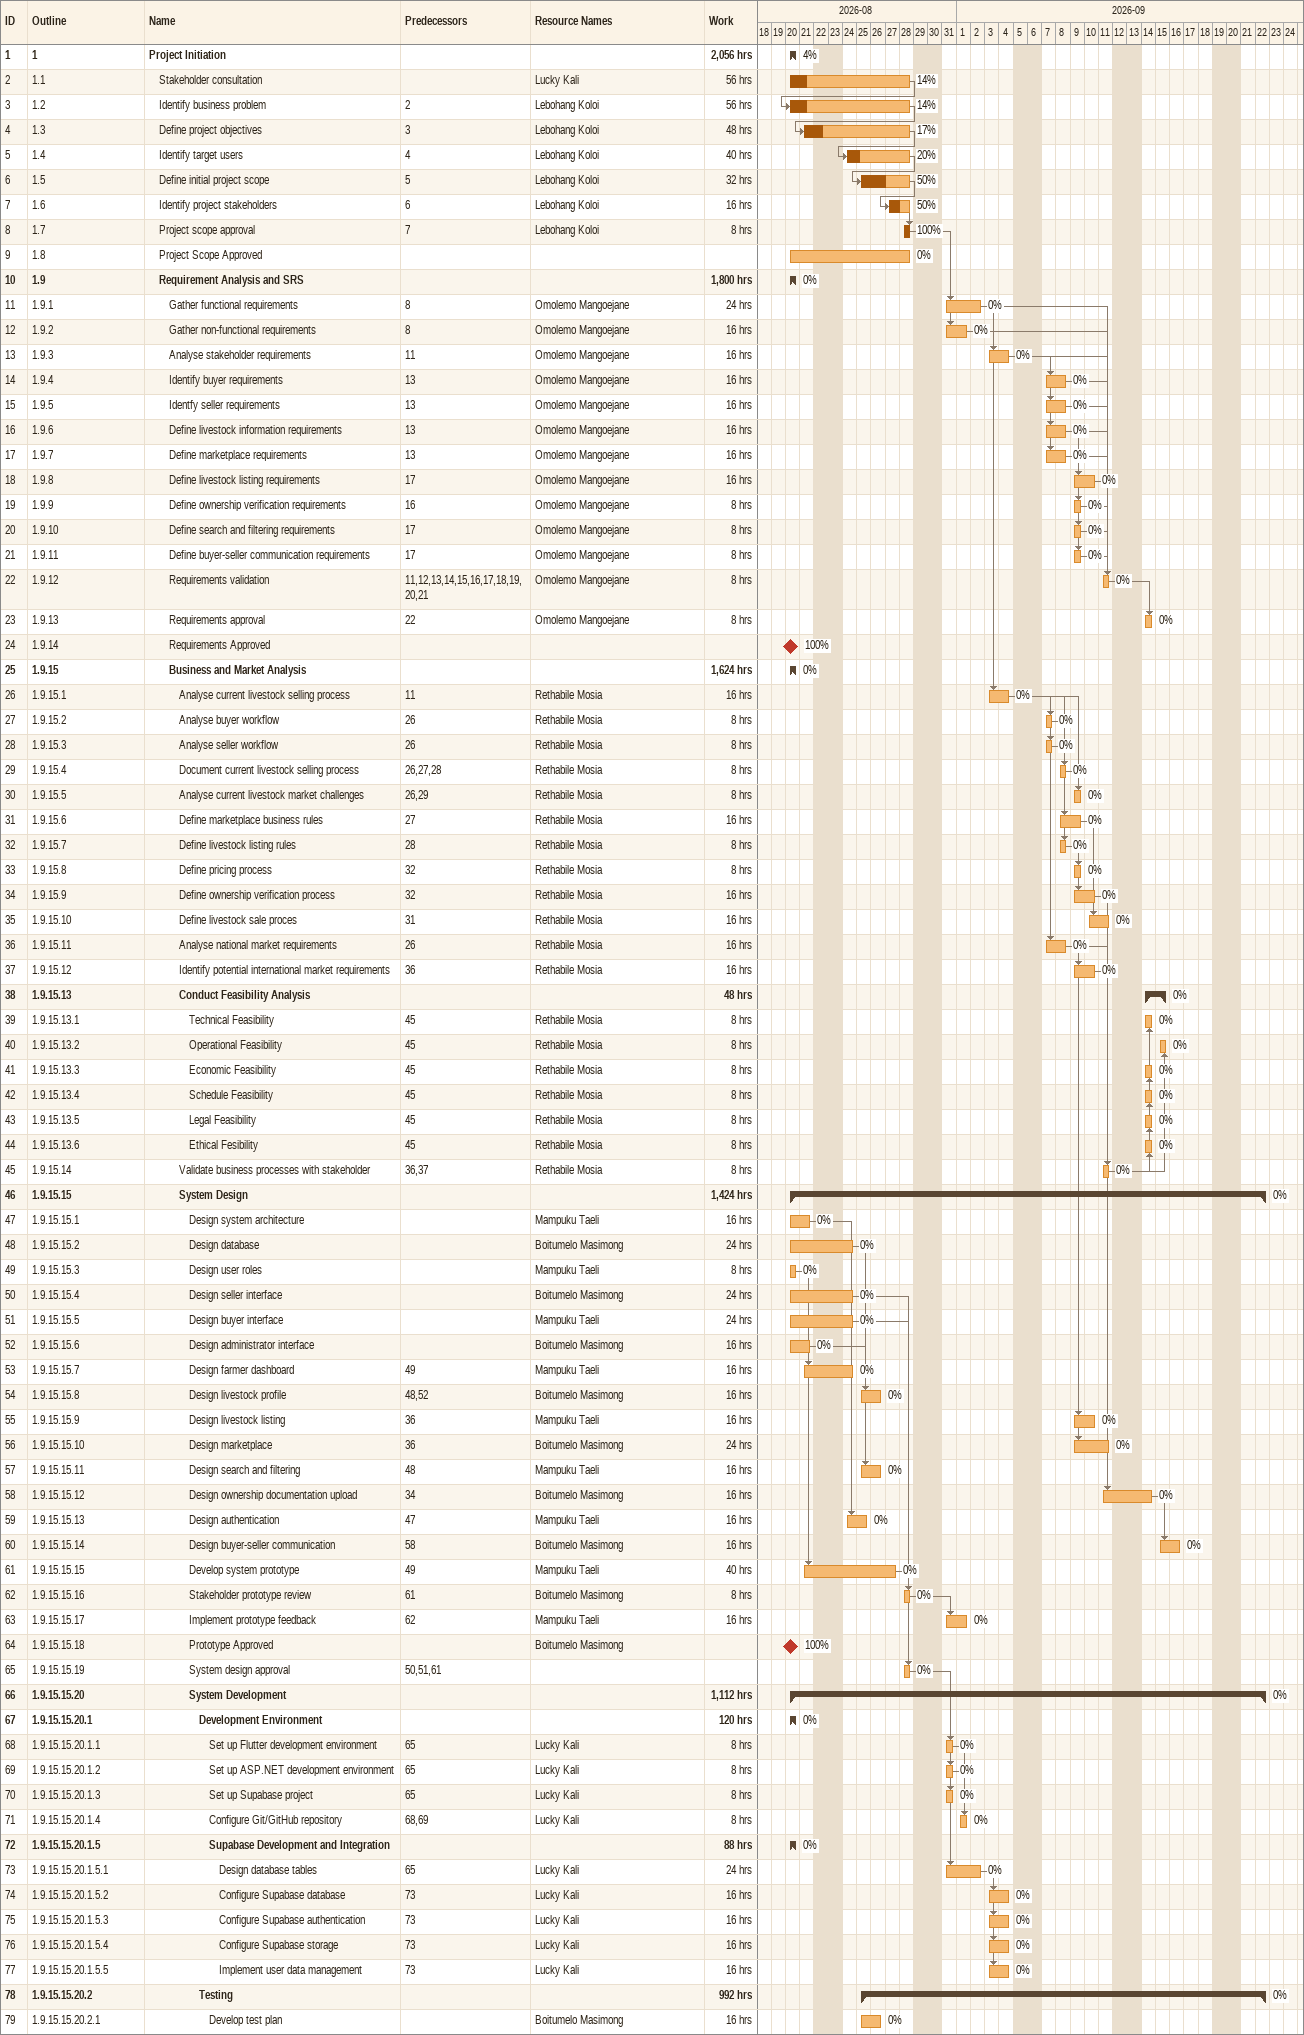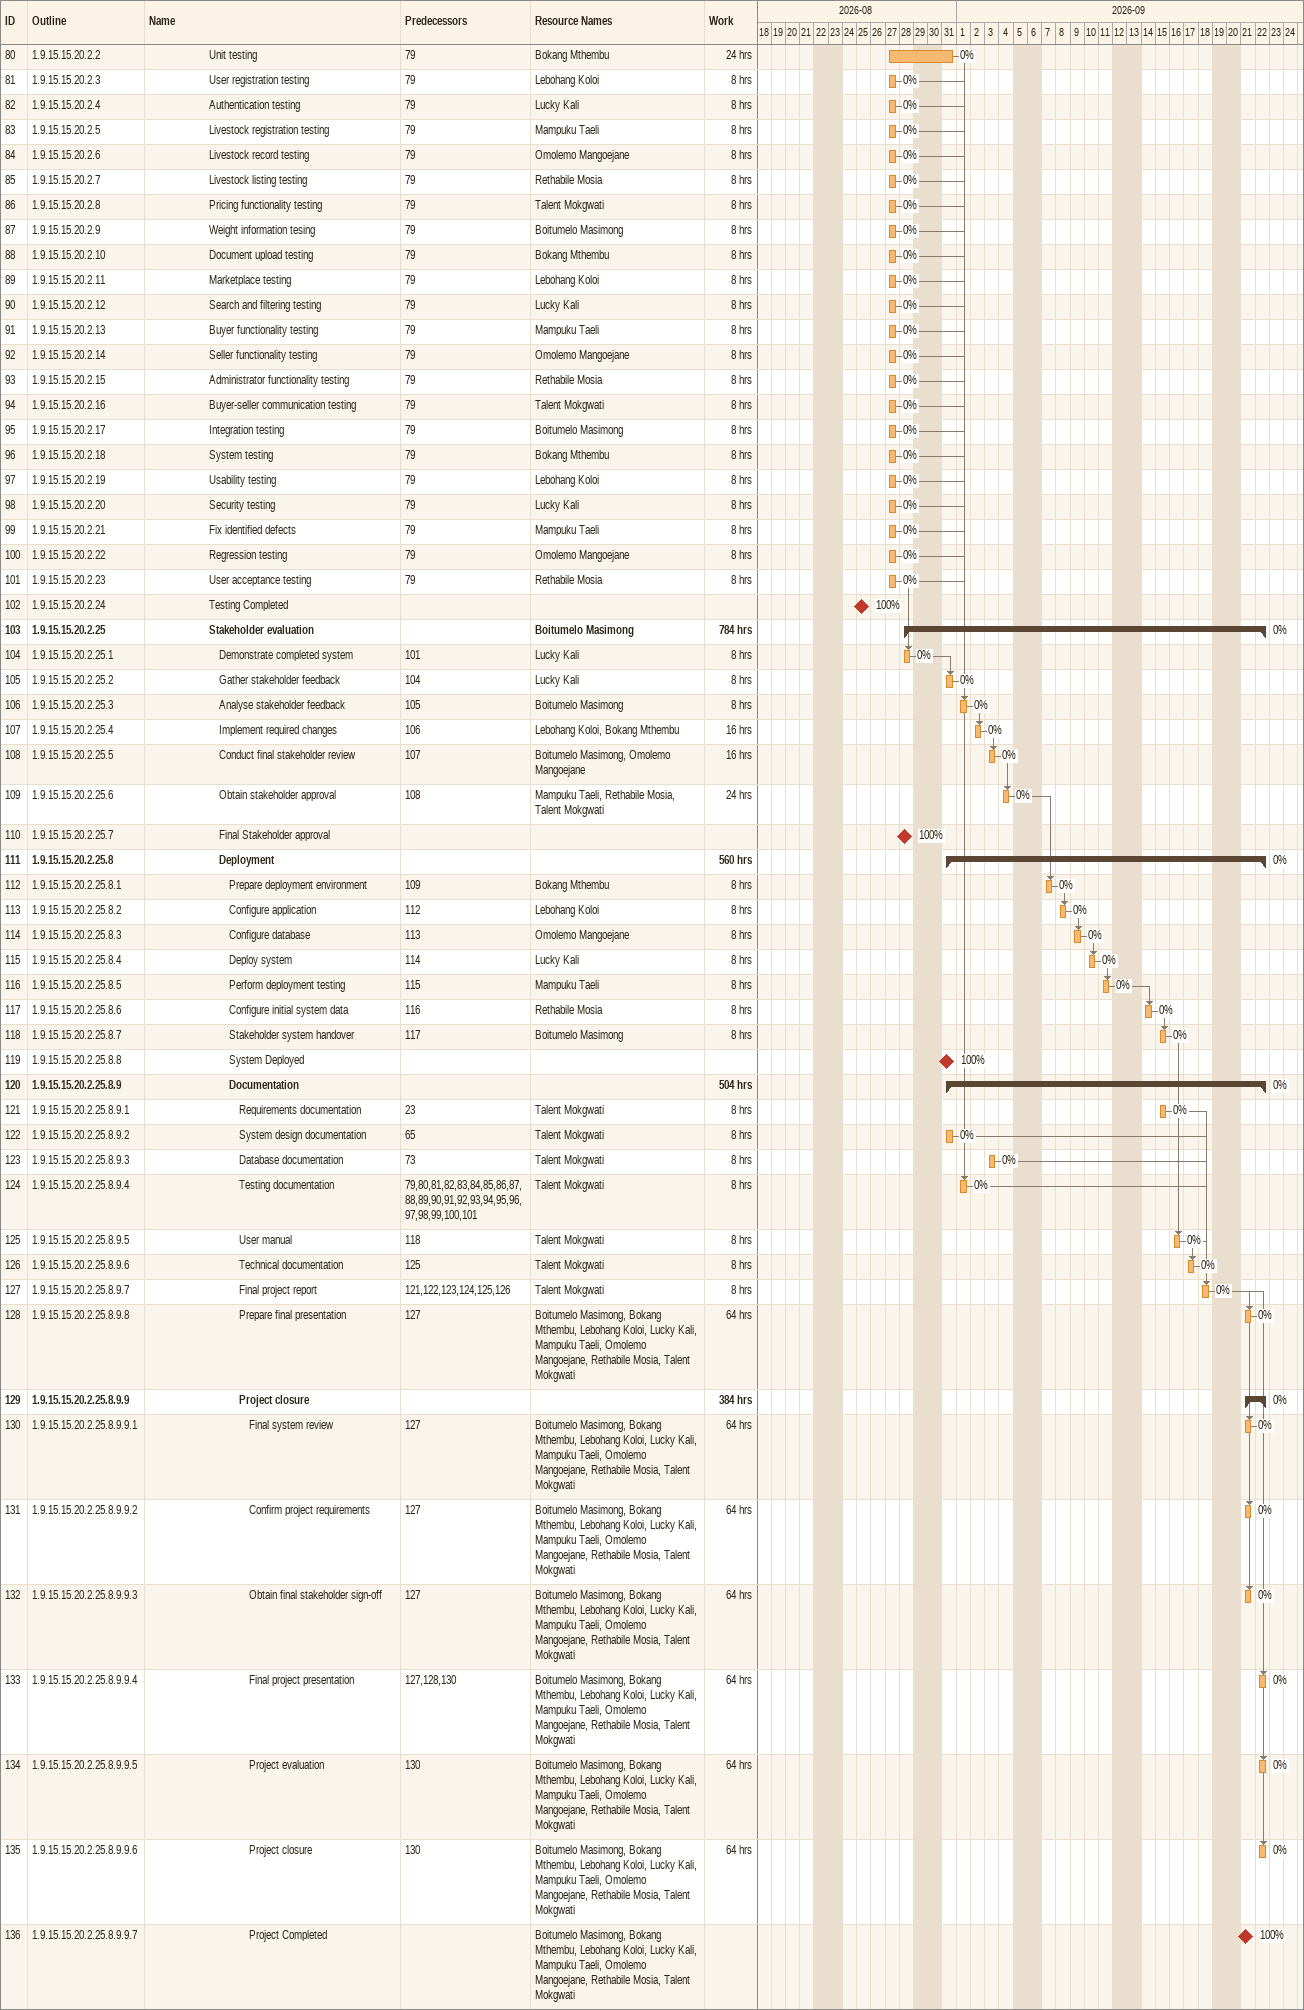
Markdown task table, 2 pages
| ID | WBS | Task | Start | Finish | Predecessors | Resources | % complete | Work (h) |
|---|---|---|---|---|---|---|---|---|
| 1 | 1 | **Project Initiation** | 2026-08-20 | 2026-08-20 |  |  | 4 | 2056 |
| 2 | 1.1 | Stakeholder consultation | 2026-08-20 | 2026-08-28 |  | Lucky Kali | 14 | 56 |
| 3 | 1.2 | Identify business problem | 2026-08-20 | 2026-08-28 | 2 | Lebohang Koloi | 14 | 56 |
| 4 | 1.3 | Define project objectives | 2026-08-21 | 2026-08-28 | 3 | Lebohang Koloi | 17 | 48 |
| 5 | 1.4 | Identify target users | 2026-08-24 | 2026-08-28 | 4 | Lebohang Koloi | 20 | 40 |
| 6 | 1.5 | Define initial project scope | 2026-08-25 | 2026-08-28 | 5 | Lebohang Koloi | 50 | 32 |
| 7 | 1.6 | Identify project stakeholders | 2026-08-27 | 2026-08-28 | 6 | Lebohang Koloi | 50 | 16 |
| 8 | 1.7 | Project scope approval | 2026-08-28 | 2026-08-28 | 7 | Lebohang Koloi | 100 | 8 |
| 9 | 1.8 | Project Scope Approved | 2026-08-20 | 2026-08-28 |  |  | 0 |  |
| 10 | 1.9 | **Requirement Analysis and SRS** | 2026-08-20 | 2026-08-20 |  |  | 0 | 1800 |
| 11 | 1.9.1 | Gather functional requirements | 2026-08-31 | 2026-09-02 | 8 | Omolemo Mangoejane | 0 | 24 |
| 12 | 1.9.2 | Gather non-functional requirements | 2026-08-31 | 2026-09-01 | 8 | Omolemo Mangoejane | 0 | 16 |
| 13 | 1.9.3 | Analyse stakeholder requirements | 2026-09-03 | 2026-09-04 | 11 | Omolemo Mangoejane | 0 | 16 |
| 14 | 1.9.4 | Identify buyer requirements | 2026-09-07 | 2026-09-08 | 13 | Omolemo Mangoejane | 0 | 16 |
| 15 | 1.9.5 | Identfy seller requirements | 2026-09-07 | 2026-09-08 | 13 | Omolemo Mangoejane | 0 | 16 |
| 16 | 1.9.6 | Define livestock information requirements | 2026-09-07 | 2026-09-08 | 13 | Omolemo Mangoejane | 0 | 16 |
| 17 | 1.9.7 | Define marketplace requirements | 2026-09-07 | 2026-09-08 | 13 | Omolemo Mangoejane | 0 | 16 |
| 18 | 1.9.8 | Define livestock listing requirements | 2026-09-09 | 2026-09-10 | 17 | Omolemo Mangoejane | 0 | 16 |
| 19 | 1.9.9 | Define ownership verification requirements | 2026-09-09 | 2026-09-09 | 16 | Omolemo Mangoejane | 0 | 8 |
| 20 | 1.9.10 | Define search and filtering requirements | 2026-09-09 | 2026-09-09 | 17 | Omolemo Mangoejane | 0 | 8 |
| 21 | 1.9.11 | Define buyer-seller communication requirements | 2026-09-09 | 2026-09-09 | 17 | Omolemo Mangoejane | 0 | 8 |
| 22 | 1.9.12 | Requirements validation | 2026-09-11 | 2026-09-11 | 11, 12, 13, 14, 15, 16, 17, 18, 19, 20, 21 | Omolemo Mangoejane | 0 | 8 |
| 23 | 1.9.13 | Requirements approval | 2026-09-14 | 2026-09-14 | 22 | Omolemo Mangoejane | 0 | 8 |
| 24 | 1.9.14 | Requirements Approved (milestone) | 2026-08-20 | 2026-08-20 |  |  | 100 |  |
| 25 | 1.9.15 | **Business and Market Analysis** | 2026-08-20 | 2026-08-20 |  |  | 0 | 1624 |
| 26 | 1.9.15.1 | Analyse current livestock selling process | 2026-09-03 | 2026-09-04 | 11 | Rethabile Mosia | 0 | 16 |
| 27 | 1.9.15.2 | Analyse buyer workflow | 2026-09-07 | 2026-09-07 | 26 | Rethabile Mosia | 0 | 8 |
| 28 | 1.9.15.3 | Analyse seller workflow | 2026-09-07 | 2026-09-07 | 26 | Rethabile Mosia | 0 | 8 |
| 29 | 1.9.15.4 | Document current livestock selling process | 2026-09-08 | 2026-09-08 | 26, 27, 28 | Rethabile Mosia | 0 | 8 |
| 30 | 1.9.15.5 | Analyse current livestock market challenges | 2026-09-09 | 2026-09-09 | 26, 29 | Rethabile Mosia | 0 | 8 |
| 31 | 1.9.15.6 | Define marketplace business rules | 2026-09-08 | 2026-09-09 | 27 | Rethabile Mosia | 0 | 16 |
| 32 | 1.9.15.7 | Define livestock listing rules | 2026-09-08 | 2026-09-08 | 28 | Rethabile Mosia | 0 | 8 |
| 33 | 1.9.15.8 | Define pricing process | 2026-09-09 | 2026-09-09 | 32 | Rethabile Mosia | 0 | 8 |
| 34 | 1.9.15.9 | Define ownership verification process | 2026-09-09 | 2026-09-10 | 32 | Rethabile Mosia | 0 | 16 |
| 35 | 1.9.15.10 | Define livestock sale proces | 2026-09-10 | 2026-09-11 | 31 | Rethabile Mosia | 0 | 16 |
| 36 | 1.9.15.11 | Analyse national market requirements | 2026-09-07 | 2026-09-08 | 26 | Rethabile Mosia | 0 | 16 |
| 37 | 1.9.15.12 | Identify potential international market requirements | 2026-09-09 | 2026-09-10 | 36 | Rethabile Mosia | 0 | 16 |
| 38 | 1.9.15.13 | **Conduct Feasibility Analysis** | 2026-09-14 | 2026-09-15 |  |  | 0 | 48 |
| 39 | 1.9.15.13.1 | Technical Feasibility | 2026-09-14 | 2026-09-14 | 45 | Rethabile Mosia | 0 | 8 |
| 40 | 1.9.15.13.2 | Operational Feasibility | 2026-09-15 | 2026-09-15 | 45 | Rethabile Mosia | 0 | 8 |
| 41 | 1.9.15.13.3 | Economic Feasibility | 2026-09-14 | 2026-09-14 | 45 | Rethabile Mosia | 0 | 8 |
| 42 | 1.9.15.13.4 | Schedule Feasibility | 2026-09-14 | 2026-09-14 | 45 | Rethabile Mosia | 0 | 8 |
| 43 | 1.9.15.13.5 | Legal Feasibility | 2026-09-14 | 2026-09-14 | 45 | Rethabile Mosia | 0 | 8 |
| 44 | 1.9.15.13.6 | Ethical Fesibility | 2026-09-14 | 2026-09-14 | 45 | Rethabile Mosia | 0 | 8 |
| 45 | 1.9.15.14 | Validate business processes with stakeholder | 2026-09-11 | 2026-09-11 | 36, 37 | Rethabile Mosia | 0 | 8 |
| 46 | 1.9.15.15 | **System Design** | 2026-08-20 | 2026-09-22 |  |  | 0 | 1424 |
| 47 | 1.9.15.15.1 | Design system architecture | 2026-08-20 | 2026-08-21 |  | Mampuku Taeli | 0 | 16 |
| 48 | 1.9.15.15.2 | Design database | 2026-08-20 | 2026-08-24 |  | Boitumelo Masimong | 0 | 24 |
| 49 | 1.9.15.15.3 | Design user roles | 2026-08-20 | 2026-08-20 |  | Mampuku Taeli | 0 | 8 |
| 50 | 1.9.15.15.4 | Design seller interface | 2026-08-20 | 2026-08-24 |  | Boitumelo Masimong | 0 | 24 |
| 51 | 1.9.15.15.5 | Design buyer interface | 2026-08-20 | 2026-08-24 |  | Mampuku Taeli | 0 | 24 |
| 52 | 1.9.15.15.6 | Design administrator interface | 2026-08-20 | 2026-08-21 |  | Boitumelo Masimong | 0 | 16 |
| 53 | 1.9.15.15.7 | Design farmer dashboard | 2026-08-21 | 2026-08-24 | 49 | Mampuku Taeli | 0 | 16 |
| 54 | 1.9.15.15.8 | Design livestock profile | 2026-08-25 | 2026-08-26 | 48, 52 | Boitumelo Masimong | 0 | 16 |
| 55 | 1.9.15.15.9 | Design livestock listing | 2026-09-09 | 2026-09-10 | 36 | Mampuku Taeli | 0 | 16 |
| 56 | 1.9.15.15.10 | Design marketplace | 2026-09-09 | 2026-09-11 | 36 | Boitumelo Masimong | 0 | 24 |
| 57 | 1.9.15.15.11 | Design search and filtering | 2026-08-25 | 2026-08-26 | 48 | Mampuku Taeli | 0 | 16 |
| 58 | 1.9.15.15.12 | Design ownership documentation upload | 2026-09-11 | 2026-09-14 | 34 | Boitumelo Masimong | 0 | 16 |
| 59 | 1.9.15.15.13 | Design authentication | 2026-08-24 | 2026-08-25 | 47 | Mampuku Taeli | 0 | 16 |
| 60 | 1.9.15.15.14 | Design buyer-seller communication | 2026-09-15 | 2026-09-16 | 58 | Boitumelo Masimong | 0 | 16 |
| 61 | 1.9.15.15.15 | Develop system prototype | 2026-08-21 | 2026-08-27 | 49 | Mampuku Taeli | 0 | 40 |
| 62 | 1.9.15.15.16 | Stakeholder prototype review | 2026-08-28 | 2026-08-28 | 61 | Boitumelo Masimong | 0 | 8 |
| 63 | 1.9.15.15.17 | Implement prototype feedback | 2026-08-31 | 2026-09-01 | 62 | Mampuku Taeli | 0 | 16 |
| 64 | 1.9.15.15.18 | Prototype Approved (milestone) | 2026-08-20 | 2026-08-20 |  | Boitumelo Masimong | 100 |  |
| 65 | 1.9.15.15.19 | System design approval | 2026-08-28 | 2026-08-28 | 50, 51, 61 |  | 0 |  |
| 66 | 1.9.15.15.20 | **System Development** | 2026-08-20 | 2026-09-22 |  |  | 0 | 1112 |
| 67 | 1.9.15.15.20.1 | **Development Environment** | 2026-08-20 | 2026-08-20 |  |  | 0 | 120 |
| 68 | 1.9.15.15.20.1.1 | Set up Flutter development environment | 2026-08-31 | 2026-08-31 | 65 | Lucky Kali | 0 | 8 |
| 69 | 1.9.15.15.20.1.2 | Set up ASP.NET development environment | 2026-08-31 | 2026-08-31 | 65 | Lucky Kali | 0 | 8 |
| 70 | 1.9.15.15.20.1.3 | Set up Supabase project | 2026-08-31 | 2026-08-31 | 65 | Lucky Kali | 0 | 8 |
| 71 | 1.9.15.15.20.1.4 | Configure Git/GitHub repository | 2026-09-01 | 2026-09-01 | 68, 69 | Lucky Kali | 0 | 8 |
| 72 | 1.9.15.15.20.1.5 | **Supabase Development and Integration** | 2026-08-20 | 2026-08-20 |  |  | 0 | 88 |
| 73 | 1.9.15.15.20.1.5.1 | Design database tables | 2026-08-31 | 2026-09-02 | 65 | Lucky Kali | 0 | 24 |
| 74 | 1.9.15.15.20.1.5.2 | Configure Supabase database | 2026-09-03 | 2026-09-04 | 73 | Lucky Kali | 0 | 16 |
| 75 | 1.9.15.15.20.1.5.3 | Configure Supabase authentication | 2026-09-03 | 2026-09-04 | 73 | Lucky Kali | 0 | 16 |
| 76 | 1.9.15.15.20.1.5.4 | Configure Supabase storage | 2026-09-03 | 2026-09-04 | 73 | Lucky Kali | 0 | 16 |
| 77 | 1.9.15.15.20.1.5.5 | Implement user data management | 2026-09-03 | 2026-09-04 | 73 | Lucky Kali | 0 | 16 |
| 78 | 1.9.15.15.20.2 | **Testing** | 2026-08-25 | 2026-09-22 |  |  | 0 | 992 |
| 79 | 1.9.15.15.20.2.1 | Develop test plan | 2026-08-25 | 2026-08-26 |  | Boitumelo Masimong | 0 | 16 |
| 80 | 1.9.15.15.20.2.2 | Unit testing | 2026-08-27 | 2026-08-31 | 79 | Bokang Mthembu | 0 | 24 |
| 81 | 1.9.15.15.20.2.3 | User registration testing | 2026-08-27 | 2026-08-27 | 79 | Lebohang Koloi | 0 | 8 |
| 82 | 1.9.15.15.20.2.4 | Authentication testing | 2026-08-27 | 2026-08-27 | 79 | Lucky Kali | 0 | 8 |
| 83 | 1.9.15.15.20.2.5 | Livestock registration testing | 2026-08-27 | 2026-08-27 | 79 | Mampuku Taeli | 0 | 8 |
| 84 | 1.9.15.15.20.2.6 | Livestock record testing | 2026-08-27 | 2026-08-27 | 79 | Omolemo Mangoejane | 0 | 8 |
| 85 | 1.9.15.15.20.2.7 | Livestock listing testing | 2026-08-27 | 2026-08-27 | 79 | Rethabile Mosia | 0 | 8 |
| 86 | 1.9.15.15.20.2.8 | Pricing functionality testing | 2026-08-27 | 2026-08-27 | 79 | Talent Mokgwati | 0 | 8 |
| 87 | 1.9.15.15.20.2.9 | Weight information tesing | 2026-08-27 | 2026-08-27 | 79 | Boitumelo Masimong | 0 | 8 |
| 88 | 1.9.15.15.20.2.10 | Document upload testing | 2026-08-27 | 2026-08-27 | 79 | Bokang Mthembu | 0 | 8 |
| 89 | 1.9.15.15.20.2.11 | Marketplace testing | 2026-08-27 | 2026-08-27 | 79 | Lebohang Koloi | 0 | 8 |
| 90 | 1.9.15.15.20.2.12 | Search and filtering testing | 2026-08-27 | 2026-08-27 | 79 | Lucky Kali | 0 | 8 |
| 91 | 1.9.15.15.20.2.13 | Buyer functionality testing | 2026-08-27 | 2026-08-27 | 79 | Mampuku Taeli | 0 | 8 |
| 92 | 1.9.15.15.20.2.14 | Seller functionality testing | 2026-08-27 | 2026-08-27 | 79 | Omolemo Mangoejane | 0 | 8 |
| 93 | 1.9.15.15.20.2.15 | Administrator functionality testing | 2026-08-27 | 2026-08-27 | 79 | Rethabile Mosia | 0 | 8 |
| 94 | 1.9.15.15.20.2.16 | Buyer-seller communication testing | 2026-08-27 | 2026-08-27 | 79 | Talent Mokgwati | 0 | 8 |
| 95 | 1.9.15.15.20.2.17 | Integration testing | 2026-08-27 | 2026-08-27 | 79 | Boitumelo Masimong | 0 | 8 |
| 96 | 1.9.15.15.20.2.18 | System testing | 2026-08-27 | 2026-08-27 | 79 | Bokang Mthembu | 0 | 8 |
| 97 | 1.9.15.15.20.2.19 | Usability testing | 2026-08-27 | 2026-08-27 | 79 | Lebohang Koloi | 0 | 8 |
| 98 | 1.9.15.15.20.2.20 | Security testing | 2026-08-27 | 2026-08-27 | 79 | Lucky Kali | 0 | 8 |
| 99 | 1.9.15.15.20.2.21 | Fix identified defects | 2026-08-27 | 2026-08-27 | 79 | Mampuku Taeli | 0 | 8 |
| 100 | 1.9.15.15.20.2.22 | Regression testing | 2026-08-27 | 2026-08-27 | 79 | Omolemo Mangoejane | 0 | 8 |
| 101 | 1.9.15.15.20.2.23 | User acceptance testing | 2026-08-27 | 2026-08-27 | 79 | Rethabile Mosia | 0 | 8 |
| 102 | 1.9.15.15.20.2.24 | Testing Completed (milestone) | 2026-08-25 | 2026-08-25 |  |  | 100 |  |
| 103 | 1.9.15.15.20.2.25 | **Stakeholder evaluation** | 2026-08-28 | 2026-09-22 |  | Boitumelo Masimong | 0 | 784 |
| 104 | 1.9.15.15.20.2.25.1 | Demonstrate completed system | 2026-08-28 | 2026-08-28 | 101 | Lucky Kali | 0 | 8 |
| 105 | 1.9.15.15.20.2.25.2 | Gather stakeholder feedback | 2026-08-31 | 2026-08-31 | 104 | Lucky Kali | 0 | 8 |
| 106 | 1.9.15.15.20.2.25.3 | Analyse stakeholder feedback | 2026-09-01 | 2026-09-01 | 105 | Boitumelo Masimong | 0 | 8 |
| 107 | 1.9.15.15.20.2.25.4 | Implement required changes | 2026-09-02 | 2026-09-02 | 106 | Lebohang Koloi, Bokang Mthembu | 0 | 16 |
| 108 | 1.9.15.15.20.2.25.5 | Conduct final stakeholder review | 2026-09-03 | 2026-09-03 | 107 | Boitumelo Masimong, Omolemo Mangoejane | 0 | 16 |
| 109 | 1.9.15.15.20.2.25.6 | Obtain stakeholder approval | 2026-09-04 | 2026-09-04 | 108 | Mampuku Taeli, Rethabile Mosia, Talent Mokgwati | 0 | 24 |
| 110 | 1.9.15.15.20.2.25.7 | Final Stakeholder approval (milestone) | 2026-08-28 | 2026-08-28 |  |  | 100 |  |
| 111 | 1.9.15.15.20.2.25.8 | **Deployment** | 2026-08-31 | 2026-09-22 |  |  | 0 | 560 |
| 112 | 1.9.15.15.20.2.25.8.1 | Prepare deployment environment | 2026-09-07 | 2026-09-07 | 109 | Bokang Mthembu | 0 | 8 |
| 113 | 1.9.15.15.20.2.25.8.2 | Configure application | 2026-09-08 | 2026-09-08 | 112 | Lebohang Koloi | 0 | 8 |
| 114 | 1.9.15.15.20.2.25.8.3 | Configure database | 2026-09-09 | 2026-09-09 | 113 | Omolemo Mangoejane | 0 | 8 |
| 115 | 1.9.15.15.20.2.25.8.4 | Deploy system | 2026-09-10 | 2026-09-10 | 114 | Lucky Kali | 0 | 8 |
| 116 | 1.9.15.15.20.2.25.8.5 | Perform deployment testing | 2026-09-11 | 2026-09-11 | 115 | Mampuku Taeli | 0 | 8 |
| 117 | 1.9.15.15.20.2.25.8.6 | Configure initial system data | 2026-09-14 | 2026-09-14 | 116 | Rethabile Mosia | 0 | 8 |
| 118 | 1.9.15.15.20.2.25.8.7 | Stakeholder system handover | 2026-09-15 | 2026-09-15 | 117 | Boitumelo Masimong | 0 | 8 |
| 119 | 1.9.15.15.20.2.25.8.8 | System Deployed (milestone) | 2026-08-31 | 2026-08-31 |  |  | 100 |  |
| 120 | 1.9.15.15.20.2.25.8.9 | **Documentation** | 2026-08-31 | 2026-09-22 |  |  | 0 | 504 |
| 121 | 1.9.15.15.20.2.25.8.9.1 | Requirements documentation | 2026-09-15 | 2026-09-15 | 23 | Talent Mokgwati | 0 | 8 |
| 122 | 1.9.15.15.20.2.25.8.9.2 | System design documentation | 2026-08-31 | 2026-08-31 | 65 | Talent Mokgwati | 0 | 8 |
| 123 | 1.9.15.15.20.2.25.8.9.3 | Database documentation | 2026-09-03 | 2026-09-03 | 73 | Talent Mokgwati | 0 | 8 |
| 124 | 1.9.15.15.20.2.25.8.9.4 | Testing documentation | 2026-09-01 | 2026-09-01 | 79, 80, 81, 82, 83, 84, 85, 86, 87, 88, 89, 90, 91, 92, 93, 94, 95, 96, 97, 98, 99, 100, 101 | Talent Mokgwati | 0 | 8 |
| 125 | 1.9.15.15.20.2.25.8.9.5 | User manual | 2026-09-16 | 2026-09-16 | 118 | Talent Mokgwati | 0 | 8 |
| 126 | 1.9.15.15.20.2.25.8.9.6 | Technical documentation | 2026-09-17 | 2026-09-17 | 125 | Talent Mokgwati | 0 | 8 |
| 127 | 1.9.15.15.20.2.25.8.9.7 | Final project report | 2026-09-18 | 2026-09-18 | 121, 122, 123, 124, 125, 126 | Talent Mokgwati | 0 | 8 |
| 128 | 1.9.15.15.20.2.25.8.9.8 | Prepare final presentation | 2026-09-21 | 2026-09-21 | 127 | Boitumelo Masimong, Bokang Mthembu, Lebohang Koloi, Lucky Kali, Mampuku Taeli, Omolemo Mangoejane, Rethabile Mosia, Talent Mokgwati | 0 | 64 |
| 129 | 1.9.15.15.20.2.25.8.9.9 | **Project closure** | 2026-09-21 | 2026-09-22 |  |  | 0 | 384 |
| 130 | 1.9.15.15.20.2.25.8.9.9.1 | Final system review | 2026-09-21 | 2026-09-21 | 127 | Boitumelo Masimong, Bokang Mthembu, Lebohang Koloi, Lucky Kali, Mampuku Taeli, Omolemo Mangoejane, Rethabile Mosia, Talent Mokgwati | 0 | 64 |
| 131 | 1.9.15.15.20.2.25.8.9.9.2 | Confirm project requirements | 2026-09-21 | 2026-09-21 | 127 | Boitumelo Masimong, Bokang Mthembu, Lebohang Koloi, Lucky Kali, Mampuku Taeli, Omolemo Mangoejane, Rethabile Mosia, Talent Mokgwati | 0 | 64 |
| 132 | 1.9.15.15.20.2.25.8.9.9.3 | Obtain final stakeholder sign-off | 2026-09-21 | 2026-09-21 | 127 | Boitumelo Masimong, Bokang Mthembu, Lebohang Koloi, Lucky Kali, Mampuku Taeli, Omolemo Mangoejane, Rethabile Mosia, Talent Mokgwati | 0 | 64 |
| 133 | 1.9.15.15.20.2.25.8.9.9.4 | Final project presentation | 2026-09-22 | 2026-09-22 | 127, 128, 130 | Boitumelo Masimong, Bokang Mthembu, Lebohang Koloi, Lucky Kali, Mampuku Taeli, Omolemo Mangoejane, Rethabile Mosia, Talent Mokgwati | 0 | 64 |
| 134 | 1.9.15.15.20.2.25.8.9.9.5 | Project evaluation | 2026-09-22 | 2026-09-22 | 130 | Boitumelo Masimong, Bokang Mthembu, Lebohang Koloi, Lucky Kali, Mampuku Taeli, Omolemo Mangoejane, Rethabile Mosia, Talent Mokgwati | 0 | 64 |
| 135 | 1.9.15.15.20.2.25.8.9.9.6 | Project closure | 2026-09-22 | 2026-09-22 | 130 | Boitumelo Masimong, Bokang Mthembu, Lebohang Koloi, Lucky Kali, Mampuku Taeli, Omolemo Mangoejane, Rethabile Mosia, Talent Mokgwati | 0 | 64 |
| 136 | 1.9.15.15.20.2.25.8.9.9.7 | Project Completed (milestone) | 2026-09-21 | 2026-09-21 |  | Boitumelo Masimong, Bokang Mthembu, Lebohang Koloi, Lucky Kali, Mampuku Taeli, Omolemo Mangoejane, Rethabile Mosia, Talent Mokgwati | 100 |  |
